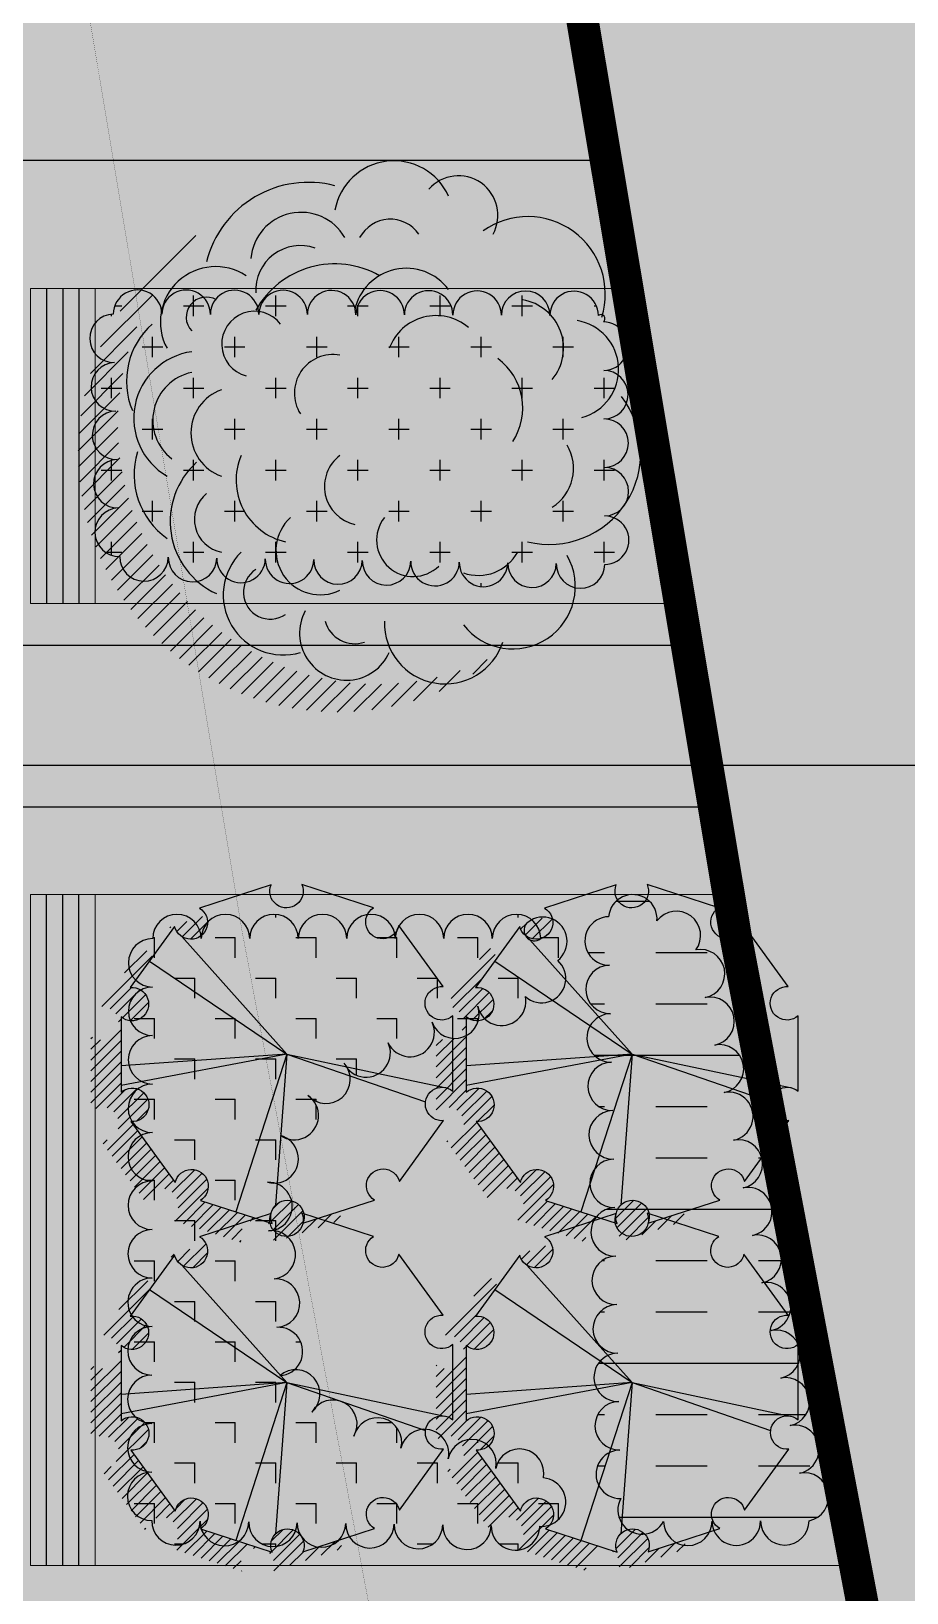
# Model space of a CAD drawing. Header units: millimetres. Extents: x -223175 to 287756, y -120611 to 352956.
# Drawn here: x 169180 to 174595, y 265913 to 275573 of the extents above; entities that cross this region are included whole.
import ezdxf

# ---------------------------------------------------------------- set-up
doc = ezdxf.new("R2010")
doc.units = ezdxf.units.MM
doc.header["$LTSCALE"] = 50
for name, pattern in [('XREF 평면도$0$CEN', [62, 60, -1, 0, -1]), ('XREF 평면도$0$DASHEDX2', [38.099999999999994, 25.4, -12.7]), ('XREF 평면도$0$PHANTOM', [25, 20, -1, 1, -1, 1, -1])]:
    doc.linetypes.add(name, pattern=pattern)
for name, color, linetype in [('I-SOLID(제외영역)', 253, 'Continuous'), ('XREF 평면도$0$0-조경ha', 251, 'Continuous'), ('XREF 평면도$0$_관목_Out', 8, 'Continuous'), ('XREF 평면도$0$_관목_Plant', 42, 'Continuous'), ('XREF 평면도$0$_교목_Plant', 7, 'Continuous'), ('XREF 평면도$0$CEN', 1, 'XREF 평면도$0$CEN'), ('XREF 평면도$0$F_HAT', 8, 'Continuous'), ('XREF 평면도$0$SITE', 1, 'XREF 평면도$0$PHANTOM'), ('XREF 평면도$0$tc-2', 252, 'Continuous'), ('XREF 평면도$0$tc-s', 7, 'Continuous'), ('XREF 평면도$0$건축한계선', 2, 'XREF 평면도$0$DASHEDX2')]:
    doc.layers.add(name, color=color, linetype=linetype)
for name, color, linetype, lineweight in [('XREF 평면도$0$0-조경pl', 6, 'Continuous', 0), ('XREF 평면도$0$0개선도로', 7, 'Continuous', 0), ('XREF 평면도$0$▶노면표시 - 차선(흰색)', 7, 'Continuous', 9)]:
    doc.layers.add(name, color=color, linetype=linetype, lineweight=lineweight)

# ---------------------------------------------------------------- blocks, each defined once
blk = doc.blocks.new('XREF 평면도$0$TL000068_1')
at = {"layer": 'XREF 평면도$0$tc-s'}
h = blk.add_hatch(dxfattribs=at)
h.set_pattern_fill('ANSI31', color=256, scale=0.007, angle=90, style=0)
h.set_pattern_definition([(135, (-78.90459501902212, 52.4047733536201), (-0.01571544821187102, -0.01571544821187101), [])])
edge = h.paths.add_edge_path()
edge.add_arc((0.04105635079858416, -0.1621069705507239), 0.50135468435855, 209.8451286557783, 40.61256823045627)
edge.add_arc((-0.01321289162953576, -0.08525759167298474), 0.50135468435855, 220.6125682304563, 29.84512865577841, ccw=False)
at = {"color": 0}
for centre, radius, start, end in [((0.04126596937337013, 0.2473609549869309), 0.1769033892969184, 346.3015873750562, 127.9370226554635), ((-0.119921998725232, 0.2856427491769011), 0.09579916617207945, 15.03719734810032, 170.8059841395351), ((-0.2659376614942914, 0.2058617637575537), 0.1496791038853234, 72.59783825241553, 215.2218537739873), ((0.2995178452979133, 0.1768239126558058), 0.1207878064951544, 307.7690162233002, 119.5953548920818), ((0.3702094878912874, 0.04606355492970238), 0.1175395205720274, 268.3456964579732, 71.80761159727265), ((-0.4181414191739634, 0.07179469075518341), 0.07620605211979657, 61.2889349772802, 228.7430707916799), ((-0.4074812128624501, -0.05294421037442021), 0.1158506326353418, 114.2325708236287, 259.6452990917887), ((0.3900372711900388, -0.1446066477093098), 0.09058995320442637, 241.4709903404257, 65.95299387615405), ((0.3504766927830758, -0.1287156419731161), 0.0595732487872761, 285.9189036755191, 18.69620733731805), ((-0.3265130930163025, -0.2322665992197415), 0.09730953049071418, 119.7847292273827, 265.1379386636422), ((-0.2792681590931636, -0.2186102800133938), 0.202518878189032, 165.208894013945, 256.053300595842), ((-0.2735908650961676, -0.2337448638737385), 0.08611834000358401, 160.5723700215461, 273.7596949956284), ((0.3158353460762271, -0.2669655522605296), 0.1159758308142013, 224.5471956588518, 16.64523818704474), ((0.3105629421347373, -0.2918538566974291), 0.05203567592959566, 212.3242603320891, 34.48841469364486), ((-0.2117765560601867, -0.3973239236166535), 0.1070135756341195, 146.8299787883204, 298.303489899774), ((0.1695699289079755, -0.3737990979007861), 0.0648710008008987, 219.6109414306705, 348.6961082821482), ((-0.2211721148001118, -0.4157248224820194), 0.03876493432886919, 149.5216477170876, 313.5871163320037), ((0.1739073861767508, -0.3320365913187686), 0.1534507985868115, 221.7692870860714, 335.3393969299247), ((-0.02579710876901231, -0.4259155042328473), 0.129796652247124, 187.9213749217364, 329.6271875254417), ((-0.02204224371465102, -0.4248403884285779), 0.09415229828098928, 191.6192407459208, 322.6233354304329), ((0.0828445891488343, -0.4032935436717651), 0.1518810208985695, 253.3841287381914, 324.4756405123019), ((-0.09756092747969092, -0.4223897658322073), 0.1473740610831422, 221.575532200849, 292.6670439766833)]:
    blk.add_arc(centre, radius, start, end, dxfattribs=at)
at = {"layer": 'XREF 평면도$0$tc-2'}
for centre, radius, start, end in [((-0.1612830251456501, 0.1804149759390441), 0.09457714808564936, 50.32486390528934, 170.5642262483346), ((0.07118674568616257, 0.2045552596445361), 0.08951124968877143, 32.92540397237933, 120.2819031425741), ((-0.04544639093958835, 0.07648190847422143), 0.1194550019404595, 57.13994507930517, 143.1153100614912), ((0.1906915452868532, 0.1099871350797059), 0.08740786074213887, 340.8702265460283, 60.91392328388412), ((-0.1278129281659233, 0.02848498818084977), 0.09627804000434943, 139.5951462314393, 249.8130744065866), ((-0.2138015818059387, -0.02899697638540033), 0.1018513969758462, 126.6684779251737, 258.2541899659593), ((0.2097966193700529, -0.01593686427995067), 0.07046559819170292, 231.9504511440453, 44.67024517837478), ((-0.3432323286929488, -0.05984017369891603), 0.06722699322465031, 124.7303738158898, 241.944581821814), ((-0.1500518336293055, -0.1673265301925255), 0.1742079687639757, 150.2853854266277, 240.9902399202377), ((0.1062042584448761, -0.1117435263241475), 0.07545823495058117, 217.194725605986, 347.0017875512827), ((-0.07417502717592583, -0.1707123058532432), 0.07470154399933687, 169.7034853108689, 302.4572715353951), ((0.2298416767730203, -0.1952813798071418), 0.08568736357333508, 222.2015704589506, 26.26703907327272), ((0.09383214120632033, -0.235795950977348), 0.1222332212403395, 247.0119664505081, 347.4341500613255), ((-0.1689227330066672, -0.3221906281051758), 0.0635414663799901, 127.7326980484686, 344.871401154823), ((0.002664359535145877, -0.3567116481009123), 0.08867912917296963, 199.6380275565874, 340.3619724434126)]:
    blk.add_arc(centre, radius, start, end, dxfattribs=at)
blk = doc.blocks.new('XREF 평면도$0$TL000063_1')
at = {"layer": 'XREF 평면도$0$tc-s'}
h = blk.add_hatch(dxfattribs=at)
h.set_pattern_fill('ANSI31', color=256, scale=0.007, angle=90, style=0)
h.set_pattern_definition([(135, (-78.926848997636, -16.36752642947795), (-0.01571544821187102, -0.01571544821187101), [])])
h.paths.add_polyline_path([(0.4346605410962354, -0.4177832908297603, -1.505566945081923), (0.4873218172055545, -0.3436662805332844), (0.5559059912980047, -0.132585897018231, -0.5793707180713029), (0.4873429507719322, -0.08138329668560118), (0.4309122128979368, -0.2550592496309889, 1.50556694508129), (0.3782509367886178, -0.3291762599274648), (0.1986952379242837, -0.4596311112981084, 1.50556694508089), (0.1125264850100507, -0.4886395107362489), (-0.1094165645337455, -0.4886395107362489, 1.50556694508158), (-0.1961792594077565, -0.4614590766899198), (-0.2876187493027089, -0.395024398542148, -0.2125728179470515), (-0.3193253539645013, -0.4196112562215433), (-0.1397696551001388, -0.5500661075922153, -1.50556694508158), (-0.05300696022612783, -0.5772465416385444), (0.1689360893176968, -0.5772465416385444, -1.505566945082241), (0.2551048422318729, -0.5482381422004323)])
h.paths.add_polyline_path([(0.4863607989272225, 0.1694099288629047, -0.1494971584675806), (0.4650636366501999, 0.1499519749776255), (0.4985353687120266, 0.0469365762501468, 1.505566945081525), (0.499496386990387, -0.04397886611593549), (0.4931977654168236, -0.0633640300398497, -0.3795435788253071), (0.5549449730196443, -0.04167045465214869)])
h.paths.add_polyline_path([(-0.4086540323425822, -0.2385590058798925), (-0.3735415903119872, -0.3466239906674673, -0.05772445241869088), (-0.3666816637831687, -0.3375818287840389), (-0.375734958272119, -0.3310042253192762, 1.106925280317475)])
at = {"color": 0}
blk.add_lwpolyline([(-0.4985353687120551, -0.0469365762501468), (-0.4299511946196048, -0.2580169597651718, -1.505566945081608), (-0.375734958272119, -0.3310042253192762), (-0.1961792594077565, -0.4614590766899198, -1.505566945081604), (-0.1094165645337455, -0.4886395107362489), (0.1125264850100507, -0.4886395107362489, -1.505566945081601), (0.1986952379242553, -0.4596311112981368), (0.3782509367886178, -0.3291762599274648, -1.505566945081606), (0.4309122128979368, -0.2550592496309889), (0.499496386990387, -0.04397886611593549, -1.505566945081602), (0.4985353687120266, 0.0469365762501468), (0.4299511946196048, 0.2580169597651718, -1.505566945081609), (0.3757349582720906, 0.3310042253192478), (0.1961792594077281, 0.4614590766899198, -1.505566945081606), (0.1094165645337171, 0.4886395107362489), (-0.1125264850100791, 0.4886395107362489, -1.505566945081608), (-0.1986952379242837, 0.4596311112981368), (-0.3782509367886178, 0.3291762599274648, -1.505566945081599), (-0.4309122128979652, 0.2550592496309889), (-0.4994963869904154, 0.04397886611593549, -1.505566945081605)], format="xyb", close=True, dxfattribs=at)
for points in [[(0, 0), (0.09849009658944397, 0.465244918554788)], [(0, 0), (0.1411703413949112, 0.4078358225783347)], [(0, 0), (-0.3460135051798261, -0.3097901308607049)], [(-0.2741120828462726, -0.4048375661343186), (0, 0)], [(0, 0), (0.4452374345336523, -0.03381452711366251)], [(0, 0), (0.4647237908049817, -0.1509979129405679)], [(0, 0), (0.03490063648146702, -0.4886395107362489)], [(0, 0), (0.09220018891375048, -0.4886395107362489)]]:
    blk.add_lwpolyline(points)
blk = doc.blocks.new('XREF 평면도$0$1층조경')
at = {"layer": 'XREF 평면도$0$_관목_Plant'}
h = blk.add_hatch(dxfattribs=at)
h.set_pattern_fill('CROSS', color=256, scale=40, style=0)
h.set_pattern_definition([(0, (-71433.12732968, -101284.6750451057), (254, 254), [127, -381]), (90, (-71369.62732968, -101348.1750451057), (-254, 254), [127, -381])])
edge = h.paths.add_edge_path()
edge.add_arc((101104.7453393916, 172429.9626824449), 149.9999999999954, 359.8336327934829, 179.8336327934828)
edge.add_arc((100804.746604073, 172430.8337778772), 149.9999999999954, 359.8336327934829, 179.8336327934828)
edge.add_arc((100504.7478687544, 172431.7048733094), 149.9999999999954, 359.8336327934829, 179.8336327934828)
edge.add_arc((100204.7491334359, 172432.5759687417), 149.9999999999954, 359.8336327934829, 179.8336327934828)
edge.add_arc((99904.75039811729, 172433.4470641739), 149.9999999999954, 359.8336327934829, 179.8336327934828)
edge.add_arc((99604.75166279872, 172434.3181596062), 149.9999999999954, 359.8336327934829, 179.8336327934828)
edge.add_arc((99304.75292748015, 172435.1892550385), 149.9999999999954, 359.8336327934829, 179.8336327934828)
edge.add_arc((99004.75419216158, 172436.0603504707), 149.9999999999954, 359.8336327934829, 179.8336327934828)
edge.add_arc((98704.755456843, 172436.931445903), 149.9999999999954, 359.8336327934829, 179.8336327934828)
edge.add_arc((98404.75672152443, 172437.8025413352), 149.9999999999954, 359.8336327934829, 179.8336327934828)
edge.add_arc((98258.7556406577, 172288.2913861776), 149.9999999999973, 91.52741396487257, 271.5274139648725)
edge.add_arc((98266.75221424282, 171988.39798043), 149.9999999999973, 91.52741396487257, 271.5274139648725)
edge.add_arc((98274.74878782794, 171688.5045746824), 149.9999999999973, 91.52741396487257, 271.5274139648725)
edge.add_arc((98282.74536141305, 171388.6111689348), 149.9999999999973, 91.52741396487257, 271.5274139648725)
edge.add_arc((98290.74193499816, 171088.7177631872), 149.9999999999973, 91.52741396487257, 271.5274139648725)
edge.add_arc((98444.72010406277, 170936.3144541868), 149.9999999999941, 179.0616036277751, 359.0616036277751)
edge.add_arc((98744.67986860687, 170931.4012419338), 149.9999999999941, 179.0616036277751, 359.0616036277751)
edge.add_arc((99044.63963315096, 170926.4880296807), 149.9999999999941, 179.0616036277751, 359.0616036277751)
edge.add_arc((99344.59939769506, 170921.5748174276), 149.9999999999941, 179.0616036277751, 359.0616036277751)
edge.add_arc((99644.55916223915, 170916.6616051745), 149.9999999999941, 179.0616036277751, 359.0616036277751)
edge.add_arc((99944.51892678325, 170911.7483929215), 149.9999999999941, 179.0616036277751, 359.0616036277751)
edge.add_arc((100244.4786913273, 170906.8351806684), 149.9999999999941, 179.0616036277751, 359.0616036277751)
edge.add_arc((100544.4384558714, 170901.9219684153), 149.9999999999941, 179.0616036277751, 359.0616036277751)
edge.add_arc((100844.3982204155, 170897.0087561622), 149.9999999999941, 179.0616036277751, 359.0616036277751)
edge.add_arc((101144.3579849596, 170892.0955439092), 149.9999999999941, 179.0616036277751, 359.0616036277751)
edge.add_arc((101293.5024167026, 171039.6366111726), 149.9999999999955, 270.3191202453243, 90.31912024532427)
edge.add_arc((101291.8315156444, 171339.6319579526), 149.9999999999955, 270.3191202453243, 90.31912024532427)
edge.add_arc((101290.1606145862, 171639.6273047326), 149.9999999999955, 270.3191202453243, 90.31912024532427)
edge.add_arc((101288.489713528, 171939.6226515126), 149.9999999999955, 270.3191202453243, 90.31912024532427)
edge.add_arc((101286.8188124698, 172239.6179982926), 149.9999999999955, 270.3191202453243, 90.31912024532427)
edge.add_arc((101270.3640344958, 172409.5714032057), 25.34155895862823, 308.050244635666, 128.050244635666)
h = blk.add_hatch(dxfattribs=at)
h.set_pattern_fill('INSUL', color=256, scale=100, style=0)
h.set_pattern_definition([(0, (-71433.12732968, -101284.6750451057), (0, 952.5), []), (0, (-71433.12732968, -100967.1750451057), (0, 952.5), [317.5, -317.5]), (0, (-71433.12732968, -100649.6750451057), (0, 952.5), [317.5, -317.5])])
edge = h.paths.add_edge_path()
edge.add_arc((101321.3203720053, 168560.3252205017), 149.9999999999954, 91.1942582322681, 271.1942582322681)
edge.add_arc((101327.5730407068, 168260.390387356), 149.9999999999954, 91.1942582322681, 271.1942582322681)
edge.add_arc((101333.8257094082, 167960.4555542104), 149.9999999999954, 91.1942582322681, 271.1942582322681)
edge.add_arc((101340.0783781097, 167660.5207210648), 149.9999999999954, 91.1942582322681, 271.1942582322681)
edge.add_arc((101346.3310468111, 167360.5858879191), 149.9999999999954, 91.1942582322681, 271.1942582322681)
edge.add_arc((101352.5837155126, 167060.6510547735), 149.9999999999954, 91.1942582322681, 271.1942582322681)
edge.add_arc((101358.8363842141, 166760.7162216278), 149.9999999999954, 91.1942582322681, 271.1942582322681)
edge.add_arc((101365.0890529155, 166460.7813884822), 149.9999999999954, 91.1942582322681, 271.1942582322681)
edge.add_arc((101371.341721617, 166160.8465553366), 149.9999999999954, 91.1942582322681, 271.1942582322681)
edge.add_arc((101377.5943903185, 165860.9117221909), 149.9999999999954, 91.1942582322681, 271.1942582322681)
edge.add_arc((101383.8470590199, 165560.9768890453), 149.9999999999954, 91.1942582322681, 271.1942582322681)
edge.add_arc((101390.0997277214, 165261.0420558996), 149.9999999999954, 91.1942582322681, 271.1942582322681)
edge.add_arc((101525.4129580129, 165040.1759472264), 149.9999999999989, 151.793031567912, 331.793031567912)
edge.add_arc((101807.598213768, 164969.9787200238), 150.0000000000023, 180.2679408307249, 0.2679408307248846)
edge.add_arc((102107.5949333967, 164971.3816498193), 150.0000000000023, 180.2679408307249, 0.2679408307248846)
edge.add_arc((102407.5916530254, 164972.7845796148), 150.0000000000023, 180.2679408307249, 0.2679408307248846)
edge.add_arc((102528.4264364323, 165120.6236869128), 149.99999999999, 281.2110680602081, 101.2110680602082)
edge.add_arc((102470.0992836173, 165414.8989717134), 149.99999999999, 281.2110680602081, 101.2110680602082)
edge.add_arc((102411.7721308023, 165709.1742565141), 149.99999999999, 281.2110680602081, 101.2110680602082)
edge.add_arc((102353.4449779874, 166003.4495413147), 149.99999999999, 281.2110680602081, 101.2110680602082)
edge.add_arc((102295.1178251724, 166297.7248261153), 149.99999999999, 281.2110680602081, 101.2110680602082)
edge.add_arc((102236.7906723574, 166592.0001109159), 149.99999999999, 281.2110680602081, 101.2110680602082)
edge.add_arc((102178.4635195424, 166886.2753957165), 149.99999999999, 281.2110680602081, 101.2110680602082)
edge.add_arc((102120.1363667274, 167180.5506805172), 149.99999999999, 281.2110680602081, 101.2110680602082)
edge.add_arc((102061.8092139125, 167474.8259653178), 149.99999999999, 281.2110680602081, 101.2110680602082)
edge.add_arc((102003.4820610975, 167769.1012501184), 149.99999999999, 281.2110680602081, 101.2110680602082)
edge.add_arc((101945.1549082825, 168063.376534919), 149.99999999999, 281.2110680602081, 101.2110680602082)
edge.add_arc((101886.8277554675, 168357.6518197196), 149.99999999999, 281.2110680602081, 101.2110680602082)
edge.add_arc((101737.3245508363, 168594.3348354174), 150.0000000000125, 323.3468636134932, 143.3468636134931)
edge.add_arc((101467.5675717074, 168697.0883595493), 150.0000000000072, 354.9483155194599, 174.9483155194599)
edge.add_arc((101318.1721292284, 168710.2945737291), 0.02199385754776707, 174.9483155110109, 354.9483155110109)
h = blk.add_hatch(dxfattribs=at)
h.set_pattern_fill('KYOPCHOL', color=256, scale=1000, style=0)
h.set_pattern_definition([(0, (-71433.12732968, -101284.6750451057), (250, 250), [125, -375]), (90, (-71308.12732968, -101409.6750451057), (-250, 250), [125, -375])])
edge = h.paths.add_edge_path()
edge.add_arc((100748.4304224594, 168574.8931435532), 150, 0, 180)
edge.add_arc((100448.4304224594, 168574.8931435532), 150, 0, 180)
edge.add_arc((100148.4304224594, 168574.8931435532), 150, 0, 180)
edge.add_arc((99848.4304224594, 168574.8931435532), 150, 0, 180)
edge.add_arc((99548.4304224594, 168574.8931435532), 150, 0, 180)
edge.add_arc((99248.4304224594, 168574.8931435532), 150, 0, 180)
edge.add_arc((98948.4304224594, 168574.8931435532), 150, 0, 180)
edge.add_arc((98648.4304224594, 168574.8931435532), 150, 0, 180)
edge.add_arc((98498.16771882474, 168424.8933735974), 149.9999999999906, 89.8996545518467, 269.8996545518467)
edge.add_arc((98497.64231155544, 168124.8938336858), 149.9999999999906, 89.8996545518467, 269.8996545518467)
edge.add_arc((98497.11690428613, 167824.8942937741), 149.9999999999906, 89.8996545518467, 269.8996545518467)
edge.add_arc((98496.59149701682, 167524.8947538625), 149.9999999999906, 89.8996545518467, 269.8996545518467)
edge.add_arc((98496.06608974752, 167224.8952139509), 149.9999999999906, 89.8996545518467, 269.8996545518467)
edge.add_arc((98495.54068247821, 166924.8956740392), 149.9999999999906, 89.8996545518467, 269.8996545518467)
edge.add_arc((98495.0152752089, 166624.8961341276), 149.9999999999906, 89.8996545518467, 269.8996545518467)
edge.add_arc((98494.4898679396, 166324.896594216), 149.9999999999906, 89.8996545518467, 269.8996545518467)
edge.add_arc((98493.9644606703, 166024.8970543043), 149.9999999999906, 89.8996545518467, 269.8996545518467)
edge.add_arc((98493.43905340099, 165724.8975143927), 149.9999999999906, 89.8996545518467, 269.8996545518467)
edge.add_arc((98492.91364613168, 165424.8979744811), 149.9999999999906, 89.8996545518467, 269.8996545518467)
edge.add_arc((98492.38823886238, 165124.8984345694), 149.9999999999906, 89.8996545518467, 269.8996545518467)
edge.add_arc((98642.10884909071, 164972.6613531298), 150.0000000000005, 179.1453782736019, 359.1453782736019)
edge.add_arc((98942.0754768167, 164968.1867301622), 150.0000000000005, 179.1453782736019, 359.1453782736019)
edge.add_arc((99242.04210454268, 164963.7121071945), 150.0000000000005, 179.1453782736019, 359.1453782736019)
edge.add_arc((99542.00873226866, 164959.2374842268), 150.0000000000005, 179.1453782736019, 359.1453782736019)
edge.add_arc((99841.97535999464, 164954.7628612592), 150.0000000000005, 179.1453782736019, 359.1453782736019)
edge.add_arc((100141.9419877206, 164950.2882382915), 150.0000000000005, 179.1453782736019, 359.1453782736019)
edge.add_arc((100441.9086154466, 164945.8136153239), 150.0000000000005, 179.1453782736019, 359.1453782736019)
edge.add_arc((100741.8752431726, 164941.3389923562), 150.0000000000005, 179.1453782736019, 359.1453782736019)
edge.add_arc((100903.1521739159, 165088.6759240353), 150.0000000000109, 265.682070034787, 85.68207003478697)
edge.add_arc((100767.3589962448, 165267.6691214388), 150.0000000000055, 348.6894699883072, 168.6894699883071)
edge.add_arc((100473.1854071421, 165326.5070299197), 150.0000000000055, 348.6894699883072, 168.6894699883071)
edge.add_arc((100179.8697820237, 165389.3494655919), 149.9999999999989, 347.1250920051838, 167.1250920051838)
edge.add_arc((99888.28417071197, 165459.8054502001), 150.0000000000037, 345.7068385129676, 165.7068385129677)
edge.add_arc((99612.3354252749, 165570.6332022603), 149.9999999999996, 330.5299637748333, 150.5299637748333)
edge.add_arc((99383.22498186867, 165757.5394999054), 150.0000000000091, 311.0555062102435, 131.0555062102435)
edge.add_arc((99275.84574097379, 166020.3886096051), 150.0000000000053, 273.3865333275332, 93.38653332753326)
edge.add_arc((99258.12421661186, 166319.8647314818), 150.0000000000053, 273.3865333275332, 93.38653332753326)
edge.add_arc((99231.79241983642, 166618.5818612526), 150.0000000000016, 276.6886252610443, 96.68862526104424)
edge.add_arc((99211.77367149401, 166917.5392923733), 150.000000000012, 270.9732017634524, 90.97320176345251)
edge.add_arc((99249.34527986968, 167212.0529098499), 150.0000000000118, 254.4866945150564, 74.48669451505639)
edge.add_arc((99374.10513876849, 167480.4266870513), 149.9999999999941, 235.6483688337526, 55.6483688337527)
edge.add_arc((99570.45305461968, 167704.3724588518), 149.9999999999997, 221.8653006978021, 41.86530069780213)
edge.add_arc((99818.23494399512, 167867.5964864938), 150.0000000000032, 204.8837484079174, 24.88374840791743)
edge.add_arc((100090.383964594, 167993.8300422033), 150.0000000000032, 204.8837484079174, 24.88374840791743)
edge.add_arc((100367.7208581078, 168107.3942093721), 150.0000000000078, 199.6525787709095, 19.65257877090952)
edge.add_arc((100656.1401795843, 168186.9076531365), 149.9999999999939, 191.173095248531, 11.1730952485309)
edge.add_arc((100903.3543742673, 168327.7258683604), 149.9999999999945, 228.1603362372294, 48.16033623722939)
edge.add_arc((100911.5070157382, 168558.0256640782), 149.9999999999984, 307.7848015349081, 127.7848015349081)
edge.add_arc((100859.0164116238, 168625.7332212879), 64.32866976873856, 127.7848015349059, 307.7848015349059)
at = {"layer": 'XREF 평면도$0$0-조경ha'}
for p, q in [((97841.78644646946, 172597.0173576669), (97841.78644646946, 170647.0173576669)), ((97941.78644646946, 172597.0173576669), (97941.78644646946, 170647.0173576669)), ((98041.78644646946, 172597.0173576669), (98041.78644646946, 170647.0173576669)), ((97841.78644646946, 164697.0173576611), (97841.78644646946, 168847.0173576669)), ((97941.78644646946, 164697.0173576611), (97941.78644646946, 168847.0173576669)), ((98041.78644646946, 164697.0173576611), (98041.78644646946, 168847.0173576669))]:
    blk.add_line(p, q, dxfattribs=at)
for points in [[(94741.37440850708, 173390.9513404896), (101265.8120433473, 173390.9513404896)], [(94741.37440850708, 170390.9513404896), (101784.8887618744, 170390.9513404896)], [(94741.37440850708, 169390.9513404896), (101961.2592364927, 169390.9513404896)]]:
    blk.add_lwpolyline(points, dxfattribs=at)
at = {"layer": 'XREF 평면도$0$0-조경pl'}
for p, q in [((98141.78644646946, 172597.0173576669), (98141.78644646946, 170647.0173576669)), ((98141.78644646946, 164697.0173576611), (98141.78644646946, 168847.0173576669))]:
    blk.add_line(p, q, dxfattribs=at)
for points in [[(101401.7196249377, 172597.0173576669), (97741.78644646946, 172597.0173576669), (97741.78644646946, 170647.0173576669), (101739.9954461057, 170647.0173576669, -0.0007911205193198311)], [(102057.8963005171, 168847.0173576669), (97741.78644646946, 168847.0173576669), (97741.78644646946, 164697.0173576611), (102811.5363065522, 164697.017357661, -0.003803878929300543)]]:
    blk.add_lwpolyline(points, format="xyb", close=True, dxfattribs=at)
at = {"layer": 'XREF 평면도$0$_관목_Out'}
for points in [[(101254.7447070509, 172429.5271347288, 0.9999999999999999), (100954.7459717323, 172430.398230161, 0.9999999999999999), (100654.7472364137, 172431.2693255933, 0.9999999999999999), (100354.7485010951, 172432.1404210255, 0.9999999999999999), (100054.7497657766, 172433.0115164578, 0.9999999999999999), (99754.751030458, 172433.8826118901, 0.9999999999999999), (99454.75229513943, 172434.7537073223, 0.9999999999999999), (99154.75355982086, 172435.6248027546, 0.9999999999999999), (98854.75482450229, 172436.4958981868, 0.9999999999999999), (98554.75608918372, 172437.3669936191, 0.9999999999999999), (98254.75735386515, 172438.2380890514, 0.9999999999999999), (98254.75735386515, 172438.2380890514, 0.9999999999999999), (98262.75392745026, 172138.3446833038, 0.9999999999999999), (98270.75050103538, 171838.4512775562, 0.9999999999999999), (98278.74707462049, 171538.5578718086, 0.9999999999999999), (98286.74364820561, 171238.664466061, 0.9999999999999999), (98294.74022179072, 170938.7710603134, 0.9999999999999999), (98294.74022179072, 170938.7710603134, 0.9999999999999999), (98594.69998633482, 170933.8578480603, 0.9999999999999999), (98894.65975087891, 170928.9446358072, 0.9999999999999999), (99194.61951542301, 170924.0314235541, 0.9999999999999999), (99494.5792799671, 170919.1182113011, 0.9999999999999999), (99794.5390445112, 170914.204999048, 0.9999999999999999), (100094.4988090553, 170909.2917867949, 0.9999999999999999), (100394.4585735994, 170904.3785745419, 0.9999999999999999), (100694.4183381435, 170899.4653622888, 0.9999999999999999), (100994.3781026876, 170894.5521500357, 0.9999999999999999), (101294.3378672317, 170889.6389377826, 0.9999999999999999), (101294.3378672317, 170889.6389377826, 0.9999999999999999), (101292.6669661735, 171189.6342845626, 0.9999999999999999), (101290.9960651153, 171489.6296313426, 0.9999999999999999), (101289.3251640571, 171789.6249781226, 0.9999999999999999), (101287.6542629989, 172089.6203249026, 0.9999999999999999), (101285.9833619408, 172389.6156716826, 0.9999999999999999), (101285.9833619408, 172389.6156716826, 0.9999999999999999)], [(101318.1940376546, 168710.2926370745, 0.9999999999999999), (101324.446706356, 168410.3578039289, 0.9999999999999999), (101330.6993750575, 168110.4229707832, 0.9999999999999999), (101336.952043759, 167810.4881376376, 0.9999999999999999), (101343.2047124604, 167510.5533044919, 0.9999999999999999), (101349.4573811619, 167210.6184713463, 0.9999999999999999), (101355.7100498633, 166910.6836382007, 0.9999999999999999), (101361.9627185648, 166610.748805055, 0.9999999999999999), (101368.2153872663, 166310.8139719094, 0.9999999999999999), (101374.4680559677, 166010.8791387637, 0.9999999999999999), (101380.7207246692, 165710.9443056181, 0.9999999999999999), (101386.9733933706, 165411.0094724724, 0.9999999999999999), (101393.2260620721, 165111.0746393268, 0.9999999999999999), (101393.2260620721, 165111.0746393268, 0.9999999999999999), (101657.5998539536, 164969.277255126, 0.9999999999999999), (101657.5998539536, 164969.277255126, 0.9999999999999999), (101957.5965735823, 164970.6801849215, 0.9999999999999999), (102257.5932932111, 164972.083114717, 0.9999999999999999), (102557.5900128398, 164973.4860445125, 0.9999999999999999), (102557.5900128398, 164973.4860445125, 0.9999999999999999), (102499.2628600248, 165267.7613293131, 0.9999999999999999), (102440.9357072098, 165562.0366141137, 0.9999999999999999), (102382.6085543948, 165856.3118989144, 0.9999999999999999), (102324.2814015799, 166150.587183715, 0.9999999999999999), (102265.9542487649, 166444.8624685156, 0.9999999999999999), (102207.6270959499, 166739.1377533162, 0.9999999999999999), (102149.2999431349, 167033.4130381169, 0.9999999999999999), (102090.97279032, 167327.6883229175, 0.9999999999999999), (102032.645637505, 167621.9636077181, 0.9999999999999999), (101974.31848469, 167916.2388925187, 0.9999999999999999), (101915.991331875, 168210.5141773193, 0.9999999999999999), (101857.66417906, 168504.78946212, 0.9999999999999999), (101857.66417906, 168504.78946212, 0.9999999999999999), (101616.9849226126, 168683.8802087149, 0.9999999999999999), (101616.9849226126, 168683.8802087149, 0.9999999999999999), (101318.1502208022, 168710.2965103837, 0.9999999999999999)], [(100898.4304224594, 168574.8931435532, 0.9999999999999999), (100598.4304224594, 168574.8931435532, 0.9999999999999999), (100298.4304224594, 168574.8931435532, 0.9999999999999999), (99998.4304224594, 168574.8931435532, 0.9999999999999999), (99698.4304224594, 168574.8931435532, 0.9999999999999999), (99398.4304224594, 168574.8931435532, 0.9999999999999999), (99098.4304224594, 168574.8931435532, 0.9999999999999999), (98798.4304224594, 168574.8931435532, 0.9999999999999999), (98498.4304224594, 168574.8931435532, 0.9999999999999999), (98498.4304224594, 168574.8931435532, 0.9999999999999999), (98497.90501519009, 168274.8936036416, 0.9999999999999999), (98497.37960792078, 167974.8940637299, 0.9999999999999999), (98496.85420065148, 167674.8945238183, 0.9999999999999999), (98496.32879338217, 167374.8949839067, 0.9999999999999999), (98495.80338611286, 167074.895443995, 0.9999999999999999), (98495.27797884356, 166774.8959040834, 0.9999999999999999), (98494.75257157425, 166474.8963641718, 0.9999999999999999), (98494.22716430495, 166174.8968242602, 0.9999999999999999), (98493.70175703564, 165874.8972843485, 0.9999999999999999), (98493.17634976633, 165574.8977444369, 0.9999999999999999), (98492.65094249703, 165274.8982045253, 0.9999999999999999), (98492.12553522772, 164974.8986646136, 0.9999999999999999), (98492.12553522772, 164974.8986646136, 0.9999999999999999), (98792.0921629537, 164970.424041646, 0.9999999999999999), (99092.05879067969, 164965.9494186783, 0.9999999999999999), (99392.02541840567, 164961.4747957107, 0.9999999999999999), (99691.99204613165, 164957.000172743, 0.9999999999999999), (99991.95867385763, 164952.5255497754, 0.9999999999999999), (100291.9253015836, 164948.0509268077, 0.9999999999999999), (100591.8919293096, 164943.5763038401, 0.9999999999999999), (100891.8585570356, 164939.1016808724, 0.9999999999999999), (100891.8585570356, 164939.1016808724, 0.9999999999999999), (100914.4457907962, 165238.2501671983, 0.9999999999999999), (100914.4457907962, 165238.2501671983, 0.9999999999999999), (100620.2722016934, 165297.0880756792, 0.9999999999999999), (100326.0986125907, 165355.9259841602, 0.9999999999999999), (100326.0986125907, 165355.9259841602, 0.9999999999999999), (100033.6409514567, 165422.7729470235, 0.9999999999999999), (100033.6409514567, 165422.7729470235, 0.9999999999999999), (99742.92738996721, 165496.8379533767, 0.9999999999999999), (99742.92738996721, 165496.8379533767, 0.9999999999999999), (99481.74346058258, 165644.428451144, 0.9999999999999999), (99481.74346058258, 165644.428451144, 0.9999999999999999), (99284.70650315475, 165870.6505486667, 0.9999999999999999), (99284.70650315475, 165870.6505486667, 0.9999999999999999), (99266.98497879283, 166170.1266705434, 0.9999999999999999), (99249.2634544309, 166469.6027924201, 0.9999999999999999), (99249.2634544309, 166469.6027924201, 0.9999999999999999), (99214.32138524194, 166767.5609300851, 0.9999999999999999), (99214.32138524194, 166767.5609300851, 0.9999999999999999), (99209.22595774608, 167067.5176546616, 0.9999999999999999), (99209.22595774608, 167067.5176546616, 0.9999999999999999), (99289.46460199328, 167356.5881650382, 0.9999999999999999), (99289.46460199328, 167356.5881650382, 0.9999999999999999), (99458.74567554369, 167604.2652090645, 0.9999999999999999), (99458.74567554369, 167604.2652090645, 0.9999999999999999), (99682.16043369567, 167804.4797086391, 0.9999999999999999), (99682.16043369567, 167804.4797086391, 0.9999999999999999), (99954.30945429458, 167930.7132643485, 0.9999999999999999), (100226.4584748935, 168056.946820058, 0.9999999999999999), (100226.4584748935, 168056.946820058, 0.9999999999999999), (100508.9832413222, 168157.8415986861, 0.9999999999999999), (100508.9832413222, 168157.8415986861, 0.9999999999999999), (100803.2971178465, 168215.973707587, 0.9999999999999999), (100803.2971178465, 168215.973707587, 0.9999999999999999), (101003.4116306881, 168439.4780291338, 0.9999999999999999), (101003.4116306881, 168439.4780291338, 0.9999999999999999), (100819.6024007882, 168676.5732990225, 0.9999999999999999)]]:
    blk.add_lwpolyline(points, format="xyb", close=True, dxfattribs=at)
at = {"layer": 'XREF 평면도$0$_교목_Plant', "rotation": 270}
for name, p, xscale, yscale, zscale in [('XREF 평면도$0$TL000068_1', (100159.6641477515, 171711.4486002658), 3200, 3200, 3200), ('XREF 평면도$0$TL000063_1', (99328.83691153592, 167860.5266707354), 2100, 2100, 2100), ('XREF 평면도$0$TL000063_1', (101463.7118415773, 167860.5266707354), 2100, 2100, 2100), ('XREF 평면도$0$TL000063_1', (99328.83691153595, 165827.8087489867), 2100, 2100, 2100), ('XREF 평면도$0$TL000063_1', (101463.7118415773, 165827.8087489867), 2100, 2100, 2100)]:
    blk.add_blockref(name, p, dxfattribs=dict(at, xscale=xscale, yscale=yscale, zscale=zscale))

msp = doc.modelspace()

# ---------------------------------------------------------------- hatches: boundary and pattern name
at = {"layer": 'I-SOLID(제외영역)', "ltscale": 0.5}
h = msp.add_hatch(color=253, dxfattribs=at)
h.dxf.hatch_style = 1
h.paths.add_polyline_path([(107817.9931809666, 312724.6808798617), (107817.9931809666, 244617.060248098), (184614.5896010123, 244617.060248098), (184614.5896010123, 312724.6808798617)])
h.paths.add_polyline_path([(143274.9137761497, 271631.6924027729), (140474.9137761494, 271631.6924027729), (140474.9137761494, 278831.6924027727), (143274.9137761494, 278831.6924027726), (143274.9137761494, 284356.692402773), (147974.9137761494, 284356.692402773), (147974.9137761494, 283111.6924027727), (148824.9137761494, 283111.6924027727), (148824.9137761494, 278581.6924027727), (146104.9137761494, 278581.6924027726), (146104.9137761494, 278331.6924027728), (154149.9137761494, 278331.6924027727), (154149.9137761494, 276381.6924027727), (166174.9137761494, 276381.6924027727), (166174.9137761494, 273881.6924027727), (154149.9137761494, 273881.6924027727), (154149.9137761494, 272131.6924027727), (145764.9137761494, 272131.6924027727), (145764.9137761494, 271881.6924027731), (148624.9137761494, 271881.6924027731), (148574.9137761494, 271756.6924027731), (148574.9137761494, 267351.6924027729), (147974.9137761494, 267351.6924027729), (147974.9137761494, 266231.6924027729), (145564.9137761494, 266231.6924027727), (145564.9137761495, 265981.6924027728), (143274.9137761498, 265981.6924027728), (143274.9137761498, 266231.6924027728)], flags=16)
h.paths.add_polyline_path([(132374.9137761494, 271631.6924027727), (137044.9137761497, 271631.6924027728), (137044.9137761497, 270991.6924027727), (137274.9137761497, 270991.6924027727), (137274.9137761497, 269231.6924027726), (138074.9137761495, 269231.6924027727), (138074.9137761495, 265981.6924027727), (133724.9137761494, 265981.6924027727), (133724.9137761493, 269031.6924027718), (132374.9137761494, 269031.6924027723)], flags=16)
at = {"layer": 'XREF 평면도$0$F_HAT', "ltscale": 10}
h = msp.add_hatch(dxfattribs=at)
h.set_pattern_fill('EARTH', color=256, scale=200, style=0)
h.set_pattern_definition([(0, (-162118.8283971961, 210702.1300616698), (1270, 1270), [1270, -1270]), (0, (-162118.8283971961, 211178.3800616698), (1270, 1270), [1270, -1270]), (0, (-162118.8283971961, 211654.6300616698), (1270, 1270), [1270, -1270]), (90, (-161960.0783971961, 211813.3800616698), (-1270, 1270), [1270, -1270]), (90, (-161483.8283971961, 211813.3800616698), (-1270, 1270), [1270, -1270]), (90, (-161007.5783971961, 211813.3800616698), (-1270, 1270), [1270, -1270])])
edge = h.paths.add_edge_path()
edge.add_arc((122303.7167860108, 296707.3662767248), 6000, 90, 180, ccw=False)
edge.add_line((122303.7167860108, 302707.3662767248), (165827.6734481711, 302707.3662768995))
edge.add_arc((165827.6734482484, 296707.3662770229), 5999.999999883597, 7.600091366015192, 90.00000000083378, ccw=False)
edge.add_line((171774.9654242533, 297500.9141023295), (172788.1156849206, 290234.607254821))
edge.add_line((172788.1156849103, 290234.6072548168), (178227.6237120164, 258587.7343437966))
edge.add_line((178227.6237120169, 258587.7343437957), (179127.1937750644, 254142.400117728))
edge.add_arc((169203.4194788771, 252731.0009857999), 10023.63924885768, 270.05453157717363, 8.094549773111623, ccw=False)
edge.add_line((169212.9595319169, 242707.366276844), (169212.9595319169, 242607.3662768841))
edge.add_line((169212.9595319169, 242607.3662768841), (122303.7167860206, 242607.3662768841))
edge.add_line((122303.7167860108, 247707.366276844), (122303.7167860108, 242707.3662769022))
edge.add_arc((122303.7167860704, 248707.3662769632), 6000.000000058206, 180.0000000005558, 269.9999999994442, ccw=False)
edge.add_line((116303.7167860108, 248707.3662769036), (116309.7335631988, 266200.3280757564))
edge.add_arc((122288.1992605465, 266344.9107585686), 5980.213729170319, 125.63845409563899, 181.3853659966144, ccw=False)
edge.add_line((118803.716785981, 271205.089575349), (118803.716785981, 254450.0069640634))
edge.add_line((118803.716785981, 254450.0069640564), (123023.584090385, 250204.7065257431))
edge.add_line((123023.5840903955, 250204.7065257417), (171064.5974098482, 250204.7065257417))
edge.add_line((171064.5974098282, 250204.7065257417), (176114.589601026, 256405.3162356928))
edge.add_line((176114.5896010237, 256405.31623569), (169292.7738920514, 297201.4016150093))
edge.add_line((169292.7738920586, 297201.4016150223), (165913.8507569766, 300207.3662769125))
edge.add_line((165913.8507569866, 300207.3662769037), (123023.5840903904, 300226.163225969))
edge.add_line((123023.5840903955, 300226.1632259773), (118808.5174051997, 295969.5262090258))
edge.add_line((118808.5174051957, 295969.5262090253), (118803.7167860166, 279258.2952303645))
edge.add_arc((122339.6838759916, 284163.5339257406), 6046.852893878503, 183.4384946760069, 234.2138533772293, ccw=False)
edge.add_line((116303.7167860108, 283800.8616096514), (116303.7167860108, 296707.3662767244))

# ---------------------------------------------------------------- linework, layer by layer
at = {"layer": 'XREF 평면도$0$0개선도로'}
msp.add_lwpolyline([(179743.6304876643, 254867.7989239531, -0.01742723746272038), (172518.3769212501, 297600.1075805115)], format="xyb", dxfattribs=at)
msp.add_arc((788955.1902590233, 379851.3396904158), 622650.0000173707, 187.6000913680903, 191.5937157227375, dxfattribs=at)
at = {"layer": 'XREF 평면도$0$CEN', "color": 1, "ltscale": 300}
msp.add_line((113279.1227409993, 271031.6924027727), (181614.5896010123, 271031.6924027727), dxfattribs=at)
msp.add_line((113279.1227409993, 271031.6924027727), (181614.5896010123, 271031.6924027727), dxfattribs=at)
at = {"layer": 'XREF 평면도$0$SITE', "color": 1, "ltscale": 300, "const_width": 200}
msp.add_lwpolyline([(123023.5840903692, 300226.1632259493), (118779.1227409993, 295981.701877534), (118779.1227409993, 254449.167874157), (123023.5840903692, 250204.7065257417), (171064.597409828, 250204.7065257417), (176114.5896010124, 256405.3162356853, -0.01656545676904839), (169283.2711018458, 297268.2215783797), (165920.9421103806, 300226.1632259493)], format="xyb", close=True, dxfattribs=at)
at = {"layer": 'XREF 평면도$0$▶노면표시 - 차선(흰색)', "linetype": 'XREF 평면도$0$DASHEDX2', "ltscale": 30, "flags": 128}
msp.add_lwpolyline([(179195.2901267137, 273880.2586315066, -0.01965097817317788), (172787.9708293593, 321837.2827257439, -0.01712771498167648)], format="xyb", dxfattribs=at)
at = {"layer": 'XREF 평면도$0$건축한계선', "color": 2, "linetype": 'XREF 평면도$0$DASHEDX2', "ltscale": 30, "const_width": 1, "flags": 128}
msp.add_lwpolyline([(124266.224777291, 297226.1632259493), (121779.1227409994, 294739.0611902171), (121779.1227409994, 255691.8085614739), (124266.224777291, 253204.7065257417), (169638.8274268277, 253204.7065257417), (172895.2628866276, 257203.1058434848, -0.01555367265062359), (166459.1968729326, 295756.9812597793), (164789.1594931721, 297226.1632259493)], format="xyb", close=True, dxfattribs=at)

# ---------------------------------------------------------------- block references
msp.add_blockref('XREF 평면도$0$1층조경', (71433.12732968014, 101384.6750451057))

doc.saveas('drawing.dxf')
